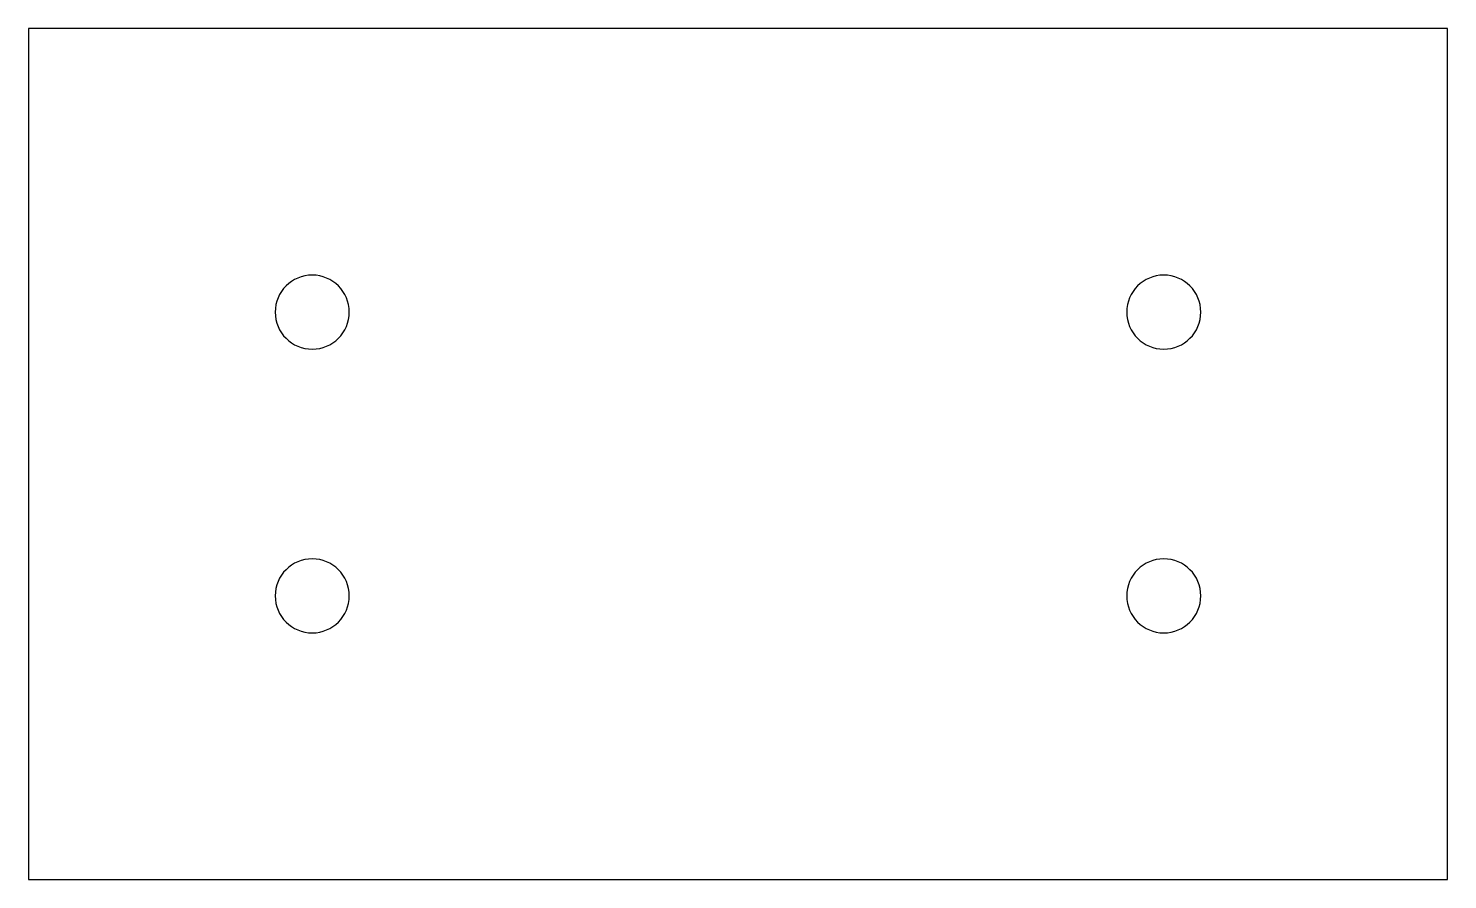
# Model space of a CAD drawing. Header units: millimetres. Extents: x -50 to 50, y -30 to 30.
import ezdxf

# ---------------------------------------------------------------- set-up
doc = ezdxf.new("R2010")
doc.units = ezdxf.units.MM

msp = doc.modelspace()

# ---------------------------------------------------------------- linework, layer by layer
for p, q in [((50, 30, 2.5), (-50, 30, 2.5)), ((-50, 30, 2.5), (-50, -30, 2.5)), ((50, -30, 2.5), (50, 30, 2.5)), ((-50, -30, 2.5), (50, -30, 2.5))]:
    msp.add_line(p, q)
for centre, start, end in [((-30, 10, 2.5), 0, 180), ((30, 10, 2.5), 0, 180), ((-30, 10, 2.5), -180, 0), ((30, 10, 2.5), 180, 360), ((-30, -10, 2.5), 0, 180), ((30, -10, 2.5), 0, 180), ((-30, -10, 2.5), -180, 0), ((30, -10, 2.5), 180, 360)]:
    msp.add_arc(centre, 2.61, start, end)

doc.saveas('drawing.dxf')
